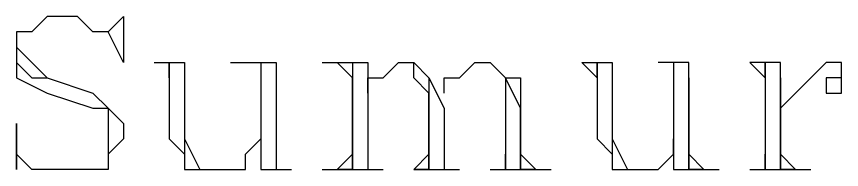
# Model space of a CAD drawing. Header units: millimetres. Extents: x 658 to 813, y 806 to 883.
# Drawn here: x 789.2564 to 789.4206, y 866.7041 to 866.7345 of the extents above; entities that cross this region are included whole.
import ezdxf

# ---------------------------------------------------------------- set-up
doc = ezdxf.new("R2010")
doc.units = ezdxf.units.MM
doc.header["$LTSCALE"] = 0.1
doc.layers.add('TEXT', color=8, linetype='Continuous')

msp = doc.modelspace()

# ---------------------------------------------------------------- linework, layer by layer
at = {"layer": 'TEXT', "color": 7}
for points in [[(789.27466, 866.73145), (789.2777, 866.73449), (789.2777, 866.72537), (789.27466, 866.73145), (789.27162, 866.73145), (789.26858, 866.73449), (789.2625, 866.73449), (789.25946, 866.73145), (789.25642, 866.73145), (789.25642, 866.72537), (789.25642, 866.72233), (789.2625, 866.71929), (789.27162, 866.71625), (789.27466, 866.71625), (789.27466, 866.71321), (789.27466, 866.70713), (789.27466, 866.70409)], [(789.25946, 866.73145), (789.25642, 866.73145), (789.25642, 866.72841), (789.25946, 866.72537), (789.2625, 866.72233), (789.27162, 866.71929), (789.27466, 866.71625), (789.2777, 866.71321), (789.2777, 866.71017), (789.27466, 866.70713), (789.27466, 866.70409), (789.26858, 866.70409), (789.26554, 866.70409), (789.25946, 866.70409), (789.25642, 866.70713), (789.25642, 866.71321), (789.25642, 866.70409), (789.25642, 866.70713)], [(789.25642, 866.72537), (789.25946, 866.72233), (789.2625, 866.72233), (789.27162, 866.71929), (789.27466, 866.71625), (789.27466, 866.71321)], [(789.28378, 866.72537), (789.28986, 866.72537), (789.28986, 866.71017), (789.2929, 866.70409)], [(789.28682, 866.72537), (789.28682, 866.71017), (789.28986, 866.70713), (789.28986, 866.70409), (789.2929, 866.70409), (789.29898, 866.70409), (789.30202, 866.70409), (789.30202, 866.70713), (789.30506, 866.71017)], [(789.28682, 866.72537), (789.28682, 866.72233), (789.28682, 866.72537)], [(789.29898, 866.72537), (789.3081, 866.72537), (789.3081, 866.70409)], [(789.30506, 866.72537), (789.30506, 866.70409), (789.31114, 866.70409)], [(789.31722, 866.72537), (789.32634, 866.72537), (789.32634, 866.70409)], [(789.32026, 866.72537), (789.3233, 866.72233), (789.32026, 866.72537)], [(789.3233, 866.72537), (789.3233, 866.70409), (789.3233, 866.72233)], [(789.32634, 866.71929), (789.32634, 866.72233), (789.32938, 866.72233), (789.33242, 866.72537), (789.33546, 866.72537), (789.3385, 866.72233), (789.34154, 866.71625), (789.34154, 866.70409)], [(789.3385, 866.72233), (789.3385, 866.71625), (789.3385, 866.70409), (789.3385, 866.71929), (789.33546, 866.72233), (789.33546, 866.72537)], [(789.34154, 866.71929), (789.34154, 866.72233), (789.34458, 866.72233), (789.34762, 866.72537), (789.35066, 866.72537), (789.3537, 866.72233), (789.35674, 866.72233), (789.35674, 866.71625), (789.35674, 866.70409), (789.35674, 866.71625), (789.3537, 866.72233)], [(789.35066, 866.72537), (789.3537, 866.72233), (789.3537, 866.71929), (789.3537, 866.70409)], [(789.3689, 866.72537), (789.37498, 866.72537), (789.37498, 866.71017), (789.37802, 866.70409)], [(789.3689, 866.72537), (789.37194, 866.72233), (789.37194, 866.72537)], [(789.37194, 866.72537), (789.37194, 866.71017), (789.37498, 866.70713), (789.37498, 866.70409), (789.37802, 866.70409), (789.38106, 866.70409), (789.3841, 866.70409), (789.38714, 866.70713), (789.38714, 866.71017)], [(789.39018, 866.72233), (789.39018, 866.70409), (789.39018, 866.72537), (789.3841, 866.72537)], [(789.38714, 866.72537), (789.38714, 866.70409), (789.39626, 866.70409)], [(789.40842, 866.72233), (789.40842, 866.70409), (789.40842, 866.72537), (789.40234, 866.72537)], [(789.40234, 866.72537), (789.40538, 866.72233), (789.40538, 866.72537)], [(789.40538, 866.72537), (789.40538, 866.70409)], [(789.42058, 866.72233), (789.41754, 866.72233), (789.41754, 866.71929), (789.42058, 866.71929), (789.42058, 866.72233), (789.42058, 866.72537), (789.41754, 866.72537), (789.4145, 866.72233), (789.41146, 866.71929), (789.40842, 866.71625)], [(789.28986, 866.72233), (789.28986, 866.71017), (789.28986, 866.70713)], [(789.30506, 866.72233), (789.30506, 866.70409)], [(789.37498, 866.72233), (789.37498, 866.71017), (789.37498, 866.70713)], [(789.3081, 866.70713), (789.3081, 866.70409), (789.31114, 866.70409)], [(789.3233, 866.70409), (789.32026, 866.70409), (789.3233, 866.70713)], [(789.32634, 866.70713), (789.32634, 866.70409), (789.32938, 866.70409)], [(789.3385, 866.70409), (789.33546, 866.70409), (789.3385, 866.70713)], [(789.34154, 866.70713), (789.34154, 866.70409), (789.34458, 866.70409)], [(789.35066, 866.70409), (789.3537, 866.70409), (789.3537, 866.70713)], [(789.35674, 866.70713), (789.35978, 866.70409), (789.35674, 866.70409)], [(789.39018, 866.70713), (789.39322, 866.70409), (789.39018, 866.70409)], [(789.40234, 866.70409), (789.40538, 866.70409), (789.40538, 866.70713)], [(789.40842, 866.70713), (789.41146, 866.70409), (789.40842, 866.70409)], [(789.31722, 866.70409), (789.32938, 866.70409)], [(789.33546, 866.70409), (789.34458, 866.70409)], [(789.35066, 866.70409), (789.36282, 866.70409)], [(789.40234, 866.70409), (789.4145, 866.70409)]]:
    msp.add_lwpolyline(points, dxfattribs=at)

doc.saveas('drawing.dxf')
